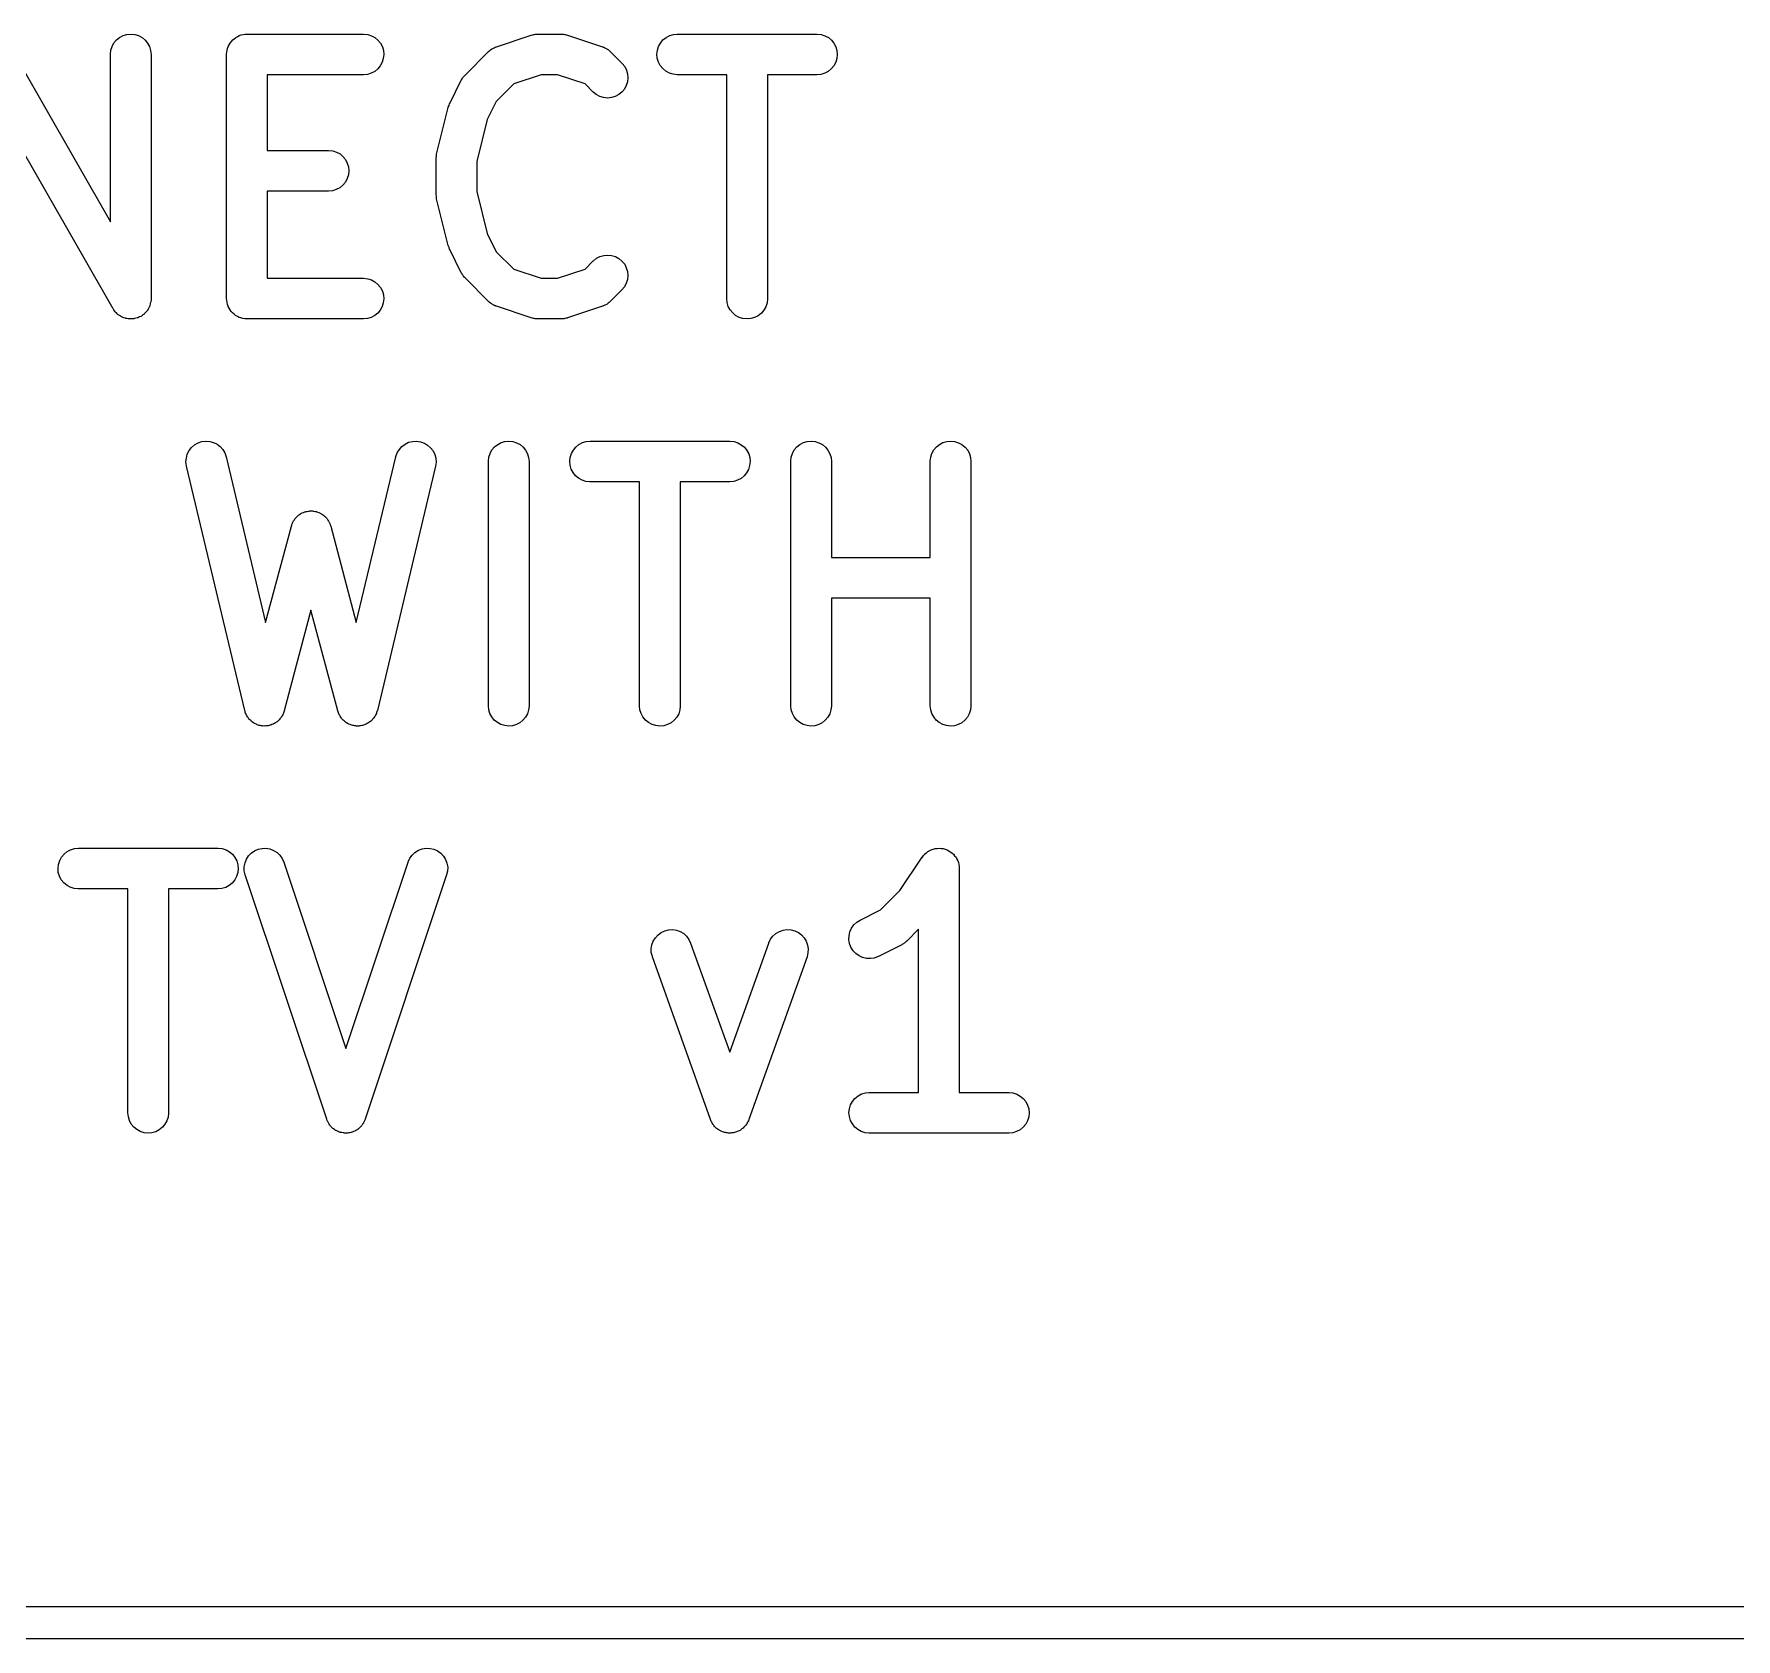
# Model space of a CAD drawing. Extents: x 74.8 to 169.8, y -84.2 to -63.4.
# Drawn here: x 116.02 to 122.29, y -84.22 to -78.31 of the extents above; entities that cross this region are included whole.
import ezdxf

# ---------------------------------------------------------------- set-up
doc = ezdxf.new("R2010")
doc.units = 0
doc.layers.add('BLACK', color=7, linetype='CONTINUOUS')

msp = doc.modelspace()

# ---------------------------------------------------------------- linework, layer by layer
at = {"layer": 'BLACK', "linetype": 'CONTINUOUS'}
for p, q in [((116.311, -78.3438), (116.32, -78.3326)), ((116.32, -78.3326), (116.332, -78.3234)), ((116.332, -78.3234), (116.345, -78.3166)), ((116.345, -78.3166), (116.359, -78.3125)), ((116.359, -78.3125), (116.373, -78.3111)), ((116.373, -78.3111), (116.388, -78.3127)), ((116.388, -78.3127), (116.402, -78.317)), ((116.402, -78.317), (116.415, -78.324)), ((116.415, -78.324), (116.426, -78.3333)), ((116.744, -78.3383), (116.749, -78.3329)), ((116.749, -78.3326), (116.754, -78.3282)), ((116.749, -78.3328), (116.749, -78.3326)), ((116.749, -78.3329), (116.749, -78.3328)), ((116.754, -78.3282), (116.76, -78.3237)), ((116.76, -78.3234), (116.767, -78.3201)), ((116.76, -78.3235), (116.76, -78.3234)), ((116.76, -78.3237), (116.76, -78.3235)), ((116.767, -78.3201), (116.773, -78.3168)), ((116.773, -78.3166), (116.78, -78.3146)), ((116.773, -78.3167), (116.773, -78.3166)), ((116.773, -78.3168), (116.773, -78.3167)), ((116.78, -78.3146), (116.787, -78.3126)), ((116.787, -78.3125), (116.794, -78.3118)), ((116.787, -78.3126), (116.787, -78.3125)), ((116.787, -78.3125), (116.787, -78.3125)), ((116.794, -78.3118), (116.801, -78.3111)), ((116.801, -78.3111), (117.23, -78.3111)), ((117.23, -78.3111), (117.231, -78.3111)), ((117.231, -78.3111), (117.246, -78.3128)), ((117.246, -78.3128), (117.26, -78.3172)), ((117.26, -78.3172), (117.272, -78.3243)), ((117.272, -78.3243), (117.284, -78.3337)), ((117.721, -78.3578), (117.849, -78.315)), ((117.849, -78.315), (117.85, -78.3147)), ((117.85, -78.3147), (117.854, -78.3138)), ((117.854, -78.3138), (117.858, -78.3126)), ((117.858, -78.3126), (117.861, -78.3123)), ((117.861, -78.3123), (117.864, -78.3116)), ((117.864, -78.3116), (117.869, -78.3116)), ((117.869, -78.3116), (117.873, -78.3111)), ((117.873, -78.3111), (117.959, -78.3111)), ((117.959, -78.3111), (117.96, -78.3111)), ((117.96, -78.3111), (117.964, -78.3116)), ((117.964, -78.3116), (117.968, -78.3117)), ((117.968, -78.3117), (117.971, -78.3124)), ((117.971, -78.3124), (117.974, -78.3128)), ((117.974, -78.3128), (117.978, -78.3141)), ((117.978, -78.3141), (117.982, -78.315)), ((117.982, -78.315), (118.111, -78.3578)), ((118.325, -78.3442), (118.334, -78.3329)), ((118.334, -78.3329), (118.346, -78.3237)), ((118.346, -78.3237), (118.359, -78.3168)), ((118.359, -78.3168), (118.373, -78.3126)), ((118.373, -78.3126), (118.387, -78.3111)), ((118.387, -78.3111), (118.901, -78.3111)), ((118.901, -78.3111), (118.902, -78.3111)), ((118.902, -78.3111), (118.917, -78.3128)), ((118.917, -78.3128), (118.931, -78.3172)), ((118.931, -78.3172), (118.944, -78.3243)), ((118.944, -78.3243), (118.955, -78.3337)), ((115.924, -78.3489), (116.298, -79.0037)), ((116.298, -78.3851), (116.299, -78.3705)), ((116.298, -78.3861), (116.298, -78.3851)), ((116.298, -79.0037), (116.298, -78.3861)), ((116.299, -78.3705), (116.304, -78.3566)), ((116.304, -78.3566), (116.311, -78.3438)), ((116.426, -78.3333), (116.435, -78.3446)), ((116.435, -78.3446), (116.442, -78.3576)), ((116.442, -78.3576), (116.446, -78.3716)), ((116.446, -78.3716), (116.448, -78.3861)), ((116.448, -78.3861), (116.448, -79.2861)), ((116.726, -78.3851), (116.727, -78.378)), ((116.726, -78.3856), (116.726, -78.3851)), ((116.726, -78.3861), (116.726, -78.3856)), ((116.726, -78.3856), (116.726, -78.3856)), ((116.726, -78.3856), (116.726, -78.3856)), ((116.726, -79.2861), (116.726, -78.3861)), ((116.727, -78.378), (116.728, -78.3711)), ((116.728, -78.3705), (116.73, -78.3638)), ((116.728, -78.3708), (116.728, -78.3705)), ((116.728, -78.3711), (116.728, -78.3708)), ((116.73, -78.3638), (116.732, -78.3571)), ((116.732, -78.3566), (116.736, -78.3504)), ((116.732, -78.3568), (116.732, -78.3566)), ((116.732, -78.3571), (116.732, -78.3568)), ((116.736, -78.3504), (116.739, -78.3442)), ((116.739, -78.344), (116.74, -78.3438)), ((116.739, -78.3442), (116.739, -78.344)), ((116.74, -78.3438), (116.744, -78.3383)), ((117.284, -78.3337), (117.293, -78.3451)), ((117.293, -78.3451), (117.3, -78.358)), ((117.3, -78.358), (117.304, -78.3721)), ((117.305, -78.3867), (117.303, -78.4012)), ((117.304, -78.3721), (117.305, -78.3867)), ((117.606, -78.4617), (117.691, -78.376)), ((117.691, -78.376), (117.692, -78.3752)), ((117.692, -78.3752), (117.694, -78.3739)), ((117.694, -78.3739), (117.695, -78.3723)), ((117.695, -78.3723), (117.699, -78.3693)), ((117.699, -78.3693), (117.703, -78.3661)), ((117.703, -78.3661), (117.705, -78.3651)), ((117.705, -78.3651), (117.707, -78.3638)), ((117.707, -78.3638), (117.712, -78.3617)), ((117.712, -78.3617), (117.716, -78.3594)), ((117.716, -78.3594), (117.719, -78.3587)), ((117.719, -78.3587), (117.721, -78.3578)), ((118.111, -78.3578), (118.112, -78.3582)), ((118.112, -78.3582), (118.114, -78.3591)), ((118.114, -78.3591), (118.116, -78.3598)), ((118.116, -78.3598), (118.12, -78.3622)), ((118.12, -78.3622), (118.125, -78.3643)), ((118.125, -78.3643), (118.127, -78.3656)), ((118.127, -78.3656), (118.129, -78.3667)), ((118.129, -78.3667), (118.133, -78.3699)), ((118.133, -78.3699), (118.137, -78.3729)), ((118.137, -78.3729), (118.138, -78.3746)), ((118.138, -78.3746), (118.14, -78.376)), ((118.14, -78.376), (118.183, -78.4188)), ((118.312, -78.3856), (118.314, -78.3711)), ((118.313, -78.4002), (118.312, -78.3856)), ((118.314, -78.3711), (118.318, -78.3571)), ((118.318, -78.3571), (118.325, -78.3442)), ((118.955, -78.3337), (118.964, -78.3451)), ((118.964, -78.3451), (118.971, -78.358)), ((118.971, -78.358), (118.975, -78.3721)), ((118.975, -78.3721), (118.976, -78.3867)), ((118.976, -78.3867), (118.975, -78.4012)), ((117.259, -78.4555), (117.245, -78.4597)), ((117.272, -78.4486), (117.259, -78.4555)), ((117.283, -78.4394), (117.272, -78.4486)), ((117.292, -78.4281), (117.283, -78.4394)), ((117.299, -78.4152), (117.292, -78.4281)), ((117.303, -78.4012), (117.299, -78.4152)), ((118.183, -78.4188), (118.184, -78.4196)), ((118.184, -78.4196), (118.193, -78.431)), ((118.193, -78.431), (118.2, -78.444)), ((118.2, -78.444), (118.204, -78.4581)), ((118.204, -78.4581), (118.205, -78.4726)), ((118.318, -78.4142), (118.313, -78.4002)), ((118.324, -78.4272), (118.318, -78.4142)), ((118.334, -78.4386), (118.324, -78.4272)), ((118.345, -78.448), (118.334, -78.4386)), ((118.358, -78.4551), (118.345, -78.448)), ((118.372, -78.4595), (118.358, -78.4551)), ((118.93, -78.4555), (118.916, -78.4597)), ((118.943, -78.4486), (118.93, -78.4555)), ((118.954, -78.4394), (118.943, -78.4486)), ((118.964, -78.4281), (118.954, -78.4394)), ((118.971, -78.4152), (118.964, -78.4281)), ((118.975, -78.4012), (118.971, -78.4152)), ((117.23, -78.4611), (116.876, -78.4611)), ((116.876, -78.4611), (116.876, -78.7397)), ((117.245, -78.4597), (117.23, -78.4611)), ((117.549, -78.5669), (117.591, -78.4812)), ((117.591, -78.4812), (117.592, -78.4802)), ((117.592, -78.4802), (117.594, -78.4767)), ((117.594, -78.4767), (117.596, -78.473)), ((117.596, -78.473), (117.598, -78.4706)), ((117.598, -78.4706), (117.6, -78.468)), ((117.6, -78.468), (117.603, -78.4649)), ((117.603, -78.4649), (117.606, -78.4617)), ((117.785, -78.4946), (117.72, -78.5591)), ((117.885, -78.4611), (117.785, -78.4946)), ((117.946, -78.4611), (117.885, -78.4611)), ((118.047, -78.4946), (117.946, -78.4611)), ((118.077, -78.5249), (118.047, -78.4946)), ((118.192, -78.514), (118.183, -78.5253)), ((118.199, -78.5012), (118.192, -78.514)), ((118.203, -78.4872), (118.199, -78.5012)), ((118.205, -78.4726), (118.203, -78.4872)), ((118.386, -78.4611), (118.372, -78.4595)), ((118.387, -78.4611), (118.386, -78.4611)), ((118.569, -78.4611), (118.387, -78.4611)), ((118.569, -79.2861), (118.569, -78.4611)), ((118.901, -78.4611), (118.719, -78.4611)), ((118.719, -78.4611), (118.719, -79.2861)), ((118.916, -78.4597), (118.901, -78.4611)), ((117.5, -78.7537), (117.543, -78.5822)), ((117.543, -78.5806), (117.546, -78.574)), ((117.543, -78.5809), (117.543, -78.5806)), ((117.543, -78.5812), (117.543, -78.5809)), ((117.543, -78.5822), (117.543, -78.5812)), ((117.546, -78.574), (117.548, -78.5675)), ((117.548, -78.5675), (117.549, -78.5672)), ((117.549, -78.5672), (117.549, -78.5669)), ((117.72, -78.5591), (117.686, -78.6266)), ((118.088, -78.5342), (118.077, -78.5249)), ((118.101, -78.5411), (118.088, -78.5342)), ((118.115, -78.5454), (118.101, -78.5411)), ((118.13, -78.5469), (118.115, -78.5454)), ((118.144, -78.5455), (118.13, -78.5469)), ((118.158, -78.5413), (118.144, -78.5455)), ((118.171, -78.5345), (118.158, -78.5413)), ((118.183, -78.5253), (118.171, -78.5345)), ((117.686, -78.6266), (117.648, -78.7811)), ((116.308, -79.3234), (115.934, -78.6686)), ((116.876, -78.7397), (117.101, -78.7397)), ((117.101, -78.7397), (117.102, -78.7397)), ((117.102, -78.7397), (117.117, -78.7414)), ((117.117, -78.7414), (117.131, -78.7458)), ((117.131, -78.7458), (117.144, -78.7528)), ((117.144, -78.7528), (117.155, -78.7622)), ((117.155, -78.7622), (117.164, -78.7736)), ((117.498, -78.7681), (117.499, -78.7622)), ((117.498, -78.7695), (117.498, -78.7681)), ((117.498, -78.7708), (117.498, -78.7695)), ((117.498, -78.7719), (117.498, -78.7708)), ((117.498, -78.9004), (117.498, -78.7719)), ((117.499, -78.7563), (117.5, -78.755)), ((117.499, -78.7622), (117.499, -78.7563)), ((117.5, -78.755), (117.5, -78.7537)), ((117.164, -78.7736), (117.171, -78.7866)), ((117.171, -78.7866), (117.175, -78.8007)), ((117.175, -78.8298), (117.171, -78.8438)), ((117.175, -78.8007), (117.176, -78.8152)), ((117.176, -78.8152), (117.175, -78.8298)), ((117.648, -78.7811), (117.648, -78.8912)), ((117.101, -78.8897), (116.876, -78.8897)), ((116.876, -78.8897), (116.876, -79.2111)), ((117.116, -78.8883), (117.101, -78.8897)), ((117.13, -78.8841), (117.116, -78.8883)), ((117.143, -78.8772), (117.13, -78.8841)), ((117.154, -78.8679), (117.143, -78.8772)), ((117.164, -78.8567), (117.154, -78.8679)), ((117.171, -78.8438), (117.164, -78.8567)), ((117.648, -78.8912), (117.686, -79.0457)), ((117.498, -78.9018), (117.498, -78.9004)), ((117.498, -78.9031), (117.498, -78.9018)), ((117.499, -78.909), (117.498, -78.9031)), ((117.499, -78.915), (117.499, -78.909)), ((117.5, -78.9163), (117.499, -78.915)), ((117.5, -78.9176), (117.5, -78.9163)), ((117.5, -78.9186), (117.5, -78.9176)), ((117.543, -79.09), (117.5, -78.9186)), ((117.686, -79.0457), (117.72, -79.1131)), ((117.543, -79.0904), (117.543, -79.09)), ((117.543, -79.0907), (117.543, -79.0904)), ((117.546, -79.0972), (117.543, -79.0907)), ((117.548, -79.1038), (117.546, -79.0972)), ((117.548, -79.1041), (117.548, -79.1038)), ((117.548, -79.1045), (117.548, -79.1041)), ((117.549, -79.1054), (117.548, -79.1045)), ((117.591, -79.1911), (117.549, -79.1054)), ((117.72, -79.1131), (117.785, -79.1777)), ((118.047, -79.1777), (118.077, -79.1474)), ((118.077, -79.1474), (118.078, -79.1467)), ((118.078, -79.1467), (118.089, -79.1375)), ((118.089, -79.1375), (118.102, -79.1308)), ((118.102, -79.1308), (118.116, -79.1267)), ((118.116, -79.1267), (118.131, -79.1254)), ((118.131, -79.1254), (118.145, -79.127)), ((118.145, -79.127), (118.159, -79.1314)), ((118.159, -79.1314), (118.172, -79.1384)), ((118.172, -79.1384), (118.183, -79.1478)), ((118.183, -79.1478), (118.193, -79.1591)), ((117.594, -79.1947), (117.591, -79.1911)), ((117.596, -79.1984), (117.594, -79.1947)), ((117.598, -79.2009), (117.596, -79.1984)), ((117.599, -79.2035), (117.598, -79.2009)), ((117.602, -79.2066), (117.599, -79.2035)), ((117.605, -79.2099), (117.602, -79.2066)), ((117.606, -79.2106), (117.605, -79.2099)), ((117.691, -79.2963), (117.606, -79.2106)), ((117.785, -79.1777), (117.885, -79.2111)), ((117.946, -79.2111), (118.047, -79.1777)), ((118.193, -79.1591), (118.199, -79.1721)), ((118.199, -79.1721), (118.204, -79.1861)), ((118.204, -79.1861), (118.205, -79.2007)), ((118.205, -79.2007), (118.204, -79.2153)), ((116.876, -79.2111), (117.23, -79.2111)), ((117.23, -79.2111), (117.231, -79.2111)), ((117.231, -79.2111), (117.246, -79.2128)), ((117.246, -79.2128), (117.26, -79.2172)), ((117.26, -79.2172), (117.272, -79.2243)), ((117.272, -79.2243), (117.284, -79.2337)), ((117.284, -79.2337), (117.293, -79.2451)), ((117.293, -79.2451), (117.3, -79.258)), ((117.3, -79.258), (117.304, -79.2721)), ((117.304, -79.2721), (117.305, -79.2867)), ((117.885, -79.2111), (117.946, -79.2111)), ((118.183, -79.2535), (118.14, -79.2963)), ((118.192, -79.2422), (118.183, -79.2535)), ((118.199, -79.2293), (118.192, -79.2422)), ((118.204, -79.2153), (118.199, -79.2293)), ((116.309, -79.3254), (116.308, -79.3234)), ((116.31, -79.3276), (116.309, -79.3254)), ((116.313, -79.3314), (116.31, -79.3276)), ((116.316, -79.3353), (116.313, -79.3314)), ((116.318, -79.337), (116.316, -79.3353)), ((116.428, -79.336), (116.425, -79.3397)), ((116.432, -79.3326), (116.428, -79.336)), ((116.433, -79.3305), (116.432, -79.3326)), ((116.435, -79.3285), (116.433, -79.3305)), ((116.437, -79.3243), (116.435, -79.3285)), ((116.44, -79.3203), (116.437, -79.3243)), ((116.441, -79.3179), (116.44, -79.3203)), ((116.442, -79.3157), (116.441, -79.3179)), ((116.443, -79.3111), (116.442, -79.3157)), ((116.445, -79.3066), (116.443, -79.3111)), ((116.446, -79.3017), (116.445, -79.3041)), ((116.445, -79.3041), (116.445, -79.3066)), ((116.447, -79.297), (116.446, -79.3017)), ((116.448, -79.2922), (116.447, -79.297)), ((116.448, -79.2861), (116.448, -79.2872)), ((116.448, -79.2872), (116.448, -79.2897)), ((116.448, -79.2897), (116.448, -79.2922)), ((116.727, -79.2932), (116.726, -79.2861)), ((116.728, -79.3002), (116.727, -79.2932)), ((116.728, -79.3004), (116.728, -79.3002)), ((116.728, -79.3007), (116.728, -79.3004)), ((116.73, -79.3075), (116.728, -79.3007)), ((116.732, -79.3142), (116.73, -79.3075)), ((116.732, -79.3145), (116.732, -79.3142)), ((116.732, -79.3147), (116.732, -79.3145)), ((116.735, -79.321), (116.732, -79.3147)), ((116.739, -79.3272), (116.735, -79.321)), ((116.739, -79.3274), (116.739, -79.3272)), ((116.739, -79.3276), (116.739, -79.3274)), ((116.743, -79.3332), (116.739, -79.3276)), ((116.748, -79.3386), (116.743, -79.3332)), ((117.292, -79.3281), (117.283, -79.3394)), ((117.299, -79.3152), (117.292, -79.3281)), ((117.303, -79.3012), (117.299, -79.3152)), ((117.305, -79.2867), (117.303, -79.3012)), ((117.693, -79.2977), (117.691, -79.2963)), ((117.694, -79.2993), (117.693, -79.2977)), ((117.699, -79.3024), (117.694, -79.2993)), ((117.703, -79.3056), (117.699, -79.3024)), ((117.705, -79.3067), (117.703, -79.3056)), ((117.706, -79.308), (117.705, -79.3067)), ((117.711, -79.3101), (117.706, -79.308)), ((117.715, -79.3125), (117.711, -79.3101)), ((117.718, -79.3132), (117.715, -79.3125)), ((117.72, -79.3141), (117.718, -79.3132)), ((117.721, -79.3144), (117.72, -79.3141)), ((117.849, -79.3573), (117.721, -79.3144)), ((118.111, -79.3144), (117.982, -79.3573)), ((118.113, -79.3135), (118.111, -79.3144)), ((118.115, -79.3129), (118.113, -79.3135)), ((118.12, -79.3106), (118.115, -79.3129)), ((118.124, -79.3085), (118.12, -79.3106)), ((118.126, -79.3072), (118.124, -79.3085)), ((118.128, -79.3062), (118.126, -79.3072)), ((118.132, -79.303), (118.128, -79.3062)), ((118.136, -79.3), (118.132, -79.303)), ((118.138, -79.2984), (118.136, -79.3)), ((118.139, -79.2971), (118.138, -79.2984)), ((118.14, -79.2963), (118.139, -79.2971)), ((118.571, -79.3007), (118.569, -79.2861)), ((118.575, -79.3147), (118.571, -79.3007)), ((118.582, -79.3276), (118.575, -79.3147)), ((118.591, -79.339), (118.582, -79.3276)), ((118.706, -79.3285), (118.697, -79.3397)), ((118.713, -79.3157), (118.706, -79.3285)), ((118.718, -79.3017), (118.713, -79.3157)), ((118.719, -79.2872), (118.718, -79.3017)), ((118.719, -79.2861), (118.719, -79.2872)), ((116.32, -79.339), (116.318, -79.337)), ((116.323, -79.3421), (116.32, -79.339)), ((116.327, -79.3454), (116.323, -79.3421)), ((116.329, -79.3467), (116.327, -79.3454)), ((116.331, -79.3483), (116.329, -79.3467)), ((116.335, -79.3506), (116.331, -79.3483)), ((116.339, -79.3532), (116.335, -79.3506)), ((116.342, -79.3541), (116.339, -79.3532)), ((116.344, -79.3553), (116.342, -79.3541)), ((116.348, -79.3567), (116.344, -79.3553)), ((116.353, -79.3584), (116.348, -79.3567)), ((116.355, -79.3589), (116.353, -79.3584)), ((116.358, -79.3596), (116.355, -79.3589)), ((116.363, -79.3601), (116.358, -79.3596)), ((116.367, -79.3609), (116.363, -79.3601)), ((116.37, -79.3609), (116.367, -79.3609)), ((116.372, -79.3611), (116.37, -79.3609)), ((116.377, -79.3607), (116.372, -79.3611)), ((116.382, -79.3606), (116.377, -79.3607)), ((116.384, -79.36), (116.382, -79.3606)), ((116.387, -79.3598), (116.384, -79.36)), ((116.392, -79.3585), (116.387, -79.3598)), ((116.396, -79.3574), (116.392, -79.3585)), ((116.399, -79.3564), (116.396, -79.3574)), ((116.401, -79.3557), (116.399, -79.3564)), ((116.405, -79.3534), (116.401, -79.3557)), ((116.41, -79.3515), (116.405, -79.3534)), ((116.412, -79.3501), (116.41, -79.3515)), ((116.414, -79.3489), (116.412, -79.3501)), ((116.418, -79.3459), (116.414, -79.3489)), ((116.422, -79.3431), (116.418, -79.3459)), ((116.423, -79.3413), (116.422, -79.3431)), ((116.425, -79.3397), (116.423, -79.3413)), ((116.748, -79.3388), (116.748, -79.3386)), ((116.748, -79.339), (116.748, -79.3388)), ((116.754, -79.3435), (116.748, -79.339)), ((116.759, -79.348), (116.754, -79.3435)), ((116.759, -79.3482), (116.759, -79.348)), ((116.759, -79.3483), (116.759, -79.3482)), ((116.766, -79.3517), (116.759, -79.3483)), ((116.772, -79.3551), (116.766, -79.3517)), ((116.772, -79.3552), (116.772, -79.3551)), ((116.772, -79.3553), (116.772, -79.3552)), ((116.779, -79.3574), (116.772, -79.3553)), ((116.786, -79.3595), (116.779, -79.3574)), ((116.786, -79.3596), (116.786, -79.3595)), ((116.786, -79.3595), (116.786, -79.3595)), ((116.793, -79.3603), (116.786, -79.3596)), ((116.8, -79.3611), (116.793, -79.3603)), ((116.801, -79.3611), (116.8, -79.3611)), ((117.23, -79.3611), (116.801, -79.3611)), ((116.801, -79.3611), (116.801, -79.3611)), ((116.801, -79.3611), (116.801, -79.3611)), ((116.801, -79.3611), (116.801, -79.3611)), ((117.245, -79.3597), (117.23, -79.3611)), ((117.259, -79.3555), (117.245, -79.3597)), ((117.272, -79.3486), (117.259, -79.3555)), ((117.283, -79.3394), (117.272, -79.3486)), ((117.853, -79.3582), (117.849, -79.3573)), ((117.857, -79.3595), (117.853, -79.3582)), ((117.86, -79.3599), (117.857, -79.3595)), ((117.863, -79.3605), (117.86, -79.3599)), ((117.868, -79.3607), (117.863, -79.3605)), ((117.872, -79.3611), (117.868, -79.3607)), ((117.873, -79.3611), (117.872, -79.3611)), ((117.959, -79.3611), (117.873, -79.3611)), ((117.963, -79.3607), (117.959, -79.3611)), ((117.967, -79.3607), (117.963, -79.3607)), ((117.97, -79.36), (117.967, -79.3607)), ((117.973, -79.3597), (117.97, -79.36)), ((117.977, -79.3585), (117.973, -79.3597)), ((117.981, -79.3576), (117.977, -79.3585)), ((117.982, -79.3573), (117.981, -79.3576)), ((118.602, -79.3483), (118.591, -79.339)), ((118.615, -79.3553), (118.602, -79.3483)), ((118.629, -79.3596), (118.615, -79.3553)), ((118.644, -79.3611), (118.629, -79.3596)), ((118.658, -79.3598), (118.644, -79.3611)), ((118.672, -79.3557), (118.658, -79.3598)), ((118.685, -79.3489), (118.672, -79.3557)), ((118.697, -79.3397), (118.685, -79.3489)), ((116.588, -79.8462), (116.597, -79.8346)), ((116.597, -79.8346), (116.608, -79.825)), ((116.608, -79.825), (116.621, -79.8177)), ((116.621, -79.8177), (116.635, -79.8131)), ((116.635, -79.8131), (116.649, -79.8112)), ((116.649, -79.8112), (116.664, -79.8122)), ((116.664, -79.8122), (116.678, -79.8159)), ((116.678, -79.8159), (116.691, -79.8224)), ((116.691, -79.8224), (116.703, -79.8313)), ((116.703, -79.8313), (116.712, -79.8423)), ((117.363, -79.8414), (117.372, -79.8306)), ((117.372, -79.8306), (117.384, -79.8219)), ((117.384, -79.8219), (117.397, -79.8156)), ((117.397, -79.8156), (117.412, -79.812)), ((117.412, -79.812), (117.426, -79.8112)), ((117.426, -79.8112), (117.441, -79.8133)), ((117.441, -79.8133), (117.455, -79.8182)), ((117.455, -79.8182), (117.467, -79.8256)), ((117.467, -79.8256), (117.478, -79.8354)), ((117.478, -79.8354), (117.487, -79.8471)), ((117.704, -79.8438), (117.713, -79.8326)), ((117.713, -79.8326), (117.725, -79.8234)), ((117.725, -79.8234), (117.738, -79.8166)), ((117.738, -79.8166), (117.752, -79.8125)), ((117.752, -79.8125), (117.766, -79.8111)), ((117.766, -79.8111), (117.781, -79.8127)), ((117.781, -79.8127), (117.795, -79.817)), ((117.795, -79.817), (117.808, -79.824)), ((117.808, -79.824), (117.819, -79.8333)), ((117.819, -79.8333), (117.828, -79.8446)), ((118.004, -79.8442), (118.013, -79.8329)), ((118.013, -79.8329), (118.024, -79.8237)), ((118.024, -79.8237), (118.037, -79.8168)), ((118.037, -79.8168), (118.051, -79.8126)), ((118.051, -79.8126), (118.066, -79.8111)), ((118.066, -79.8111), (118.58, -79.8111)), ((118.58, -79.8111), (118.581, -79.8111)), ((118.581, -79.8111), (118.596, -79.8128)), ((118.596, -79.8128), (118.61, -79.8172)), ((118.61, -79.8172), (118.622, -79.8243)), ((118.622, -79.8243), (118.634, -79.8337)), ((118.634, -79.8337), (118.643, -79.8451)), ((118.818, -79.8438), (118.828, -79.8326)), ((118.828, -79.8326), (118.839, -79.8234)), ((118.839, -79.8234), (118.852, -79.8166)), ((118.852, -79.8166), (118.866, -79.8125)), ((118.866, -79.8125), (118.881, -79.8111)), ((118.881, -79.8111), (118.895, -79.8127)), ((118.895, -79.8127), (118.909, -79.817)), ((118.909, -79.817), (118.922, -79.824)), ((118.922, -79.824), (118.933, -79.8333)), ((118.933, -79.8333), (118.942, -79.8446)), ((119.332, -79.8438), (119.342, -79.8326)), ((119.342, -79.8326), (119.353, -79.8234)), ((119.353, -79.8234), (119.366, -79.8166)), ((119.366, -79.8166), (119.38, -79.8125)), ((119.38, -79.8125), (119.395, -79.8111)), ((119.395, -79.8111), (119.409, -79.8127)), ((119.409, -79.8127), (119.423, -79.817)), ((119.423, -79.817), (119.436, -79.824)), ((119.436, -79.824), (119.448, -79.8333)), ((119.448, -79.8333), (119.457, -79.8446)), ((116.576, -79.888), (116.578, -79.8734)), ((116.578, -79.9025), (116.576, -79.888)), ((116.578, -79.8734), (116.581, -79.8593)), ((116.581, -79.8593), (116.588, -79.8462)), ((116.712, -79.8423), (116.72, -79.8549)), ((116.72, -79.8549), (116.724, -79.8688)), ((116.724, -79.8688), (116.87, -80.4796)), ((117.204, -80.4796), (117.35, -79.8688)), ((117.35, -79.8678), (117.355, -79.854)), ((117.35, -79.8688), (117.35, -79.8678)), ((117.355, -79.854), (117.363, -79.8414)), ((117.487, -79.8471), (117.493, -79.8602)), ((117.493, -79.8602), (117.497, -79.8744)), ((117.498, -79.889), (117.496, -79.9035)), ((117.497, -79.8744), (117.498, -79.889)), ((117.691, -79.8851), (117.692, -79.8705)), ((117.691, -79.8861), (117.691, -79.8851)), ((117.691, -80.7861), (117.691, -79.8861)), ((117.692, -79.8705), (117.697, -79.8566)), ((117.697, -79.8566), (117.704, -79.8438)), ((117.828, -79.8446), (117.835, -79.8576)), ((117.835, -79.8576), (117.839, -79.8716)), ((117.839, -79.8716), (117.841, -79.8861)), ((117.841, -79.8861), (117.841, -80.7861)), ((117.991, -79.8856), (117.992, -79.8711)), ((117.992, -79.9002), (117.991, -79.8856)), ((117.992, -79.8711), (117.997, -79.8571)), ((117.996, -79.9142), (117.992, -79.9002)), ((117.997, -79.8571), (118.004, -79.8442)), ((118.643, -79.8451), (118.65, -79.858)), ((118.65, -79.858), (118.654, -79.8721)), ((118.655, -79.8867), (118.653, -79.9012)), ((118.654, -79.8721), (118.655, -79.8867)), ((118.805, -79.8851), (118.807, -79.8705)), ((118.805, -79.8861), (118.805, -79.8851)), ((118.805, -80.7861), (118.805, -79.8861)), ((118.807, -79.8705), (118.811, -79.8566)), ((118.811, -79.8566), (118.818, -79.8438)), ((118.942, -79.8446), (118.949, -79.8576)), ((118.949, -79.8576), (118.954, -79.8716)), ((118.954, -79.8716), (118.955, -79.8861)), ((118.955, -79.8861), (118.955, -80.2397)), ((119.319, -79.8851), (119.321, -79.8705)), ((119.319, -79.8861), (119.319, -79.8851)), ((119.319, -80.2397), (119.319, -79.8861)), ((119.321, -79.8705), (119.325, -79.8566)), ((119.325, -79.8566), (119.332, -79.8438)), ((119.457, -79.8446), (119.464, -79.8576)), ((119.464, -79.8576), (119.468, -79.8716)), ((119.468, -79.8716), (119.469, -79.8861)), ((119.469, -79.8861), (119.469, -80.7861)), ((116.578, -79.9035), (116.578, -79.9025)), ((116.793, -80.8035), (116.578, -79.9035)), ((117.496, -79.9035), (117.282, -80.8035)), ((118.003, -79.9272), (117.996, -79.9142)), ((118.012, -79.9386), (118.003, -79.9272)), ((118.023, -79.948), (118.012, -79.9386)), ((118.036, -79.9551), (118.023, -79.948)), ((118.05, -79.9595), (118.036, -79.9551)), ((118.065, -79.9611), (118.05, -79.9595)), ((118.066, -79.9611), (118.065, -79.9611)), ((118.248, -79.9611), (118.066, -79.9611)), ((118.248, -80.7861), (118.248, -79.9611)), ((118.58, -79.9611), (118.398, -79.9611)), ((118.398, -79.9611), (118.398, -80.7861)), ((118.595, -79.9597), (118.58, -79.9611)), ((118.609, -79.9555), (118.595, -79.9597)), ((118.622, -79.9486), (118.609, -79.9555)), ((118.633, -79.9394), (118.622, -79.9486)), ((118.642, -79.9281), (118.633, -79.9394)), ((118.649, -79.9152), (118.642, -79.9281)), ((118.653, -79.9012), (118.649, -79.9152)), ((116.985, -80.0899), (116.988, -80.0864)), ((116.988, -80.0864), (116.99, -80.085)), ((116.99, -80.085), (116.992, -80.0833)), ((116.992, -80.0833), (116.996, -80.0808)), ((116.996, -80.0808), (117, -80.078)), ((117, -80.078), (117.002, -80.077)), ((117.002, -80.077), (117.005, -80.0757)), ((117.005, -80.0757), (117.009, -80.074)), ((117.009, -80.074), (117.014, -80.0721)), ((117.014, -80.0721), (117.016, -80.0715)), ((117.016, -80.0715), (117.018, -80.0707)), ((117.018, -80.0707), (117.023, -80.0699)), ((117.023, -80.0699), (117.028, -80.0689)), ((117.028, -80.0689), (117.03, -80.0688)), ((117.03, -80.0688), (117.033, -80.0684)), ((117.033, -80.0684), (117.038, -80.0686)), ((117.038, -80.0686), (117.043, -80.0685)), ((117.043, -80.0685), (117.045, -80.0689)), ((117.045, -80.0689), (117.047, -80.069)), ((117.047, -80.069), (117.052, -80.0701)), ((117.052, -80.0701), (117.057, -80.071)), ((117.057, -80.071), (117.059, -80.0718)), ((117.059, -80.0718), (117.062, -80.0724)), ((117.062, -80.0724), (117.066, -80.0744)), ((117.066, -80.0744), (117.071, -80.0762)), ((117.071, -80.0762), (117.073, -80.0775)), ((117.073, -80.0775), (117.075, -80.0785)), ((117.075, -80.0785), (117.079, -80.0814)), ((117.079, -80.0814), (117.083, -80.084)), ((117.083, -80.084), (117.085, -80.0856)), ((117.085, -80.0856), (117.087, -80.0871)), ((117.087, -80.0871), (117.09, -80.0907)), ((116.87, -80.4796), (116.965, -80.124)), ((116.965, -80.123), (116.966, -80.1207)), ((116.965, -80.124), (116.965, -80.123)), ((116.966, -80.1183), (116.969, -80.1139)), ((116.966, -80.1207), (116.966, -80.1183)), ((116.969, -80.1139), (116.97, -80.1093)), ((116.97, -80.1093), (116.972, -80.1073)), ((116.972, -80.1073), (116.973, -80.105)), ((116.973, -80.105), (116.976, -80.1011)), ((116.976, -80.1011), (116.978, -80.097)), ((116.978, -80.097), (116.98, -80.0952)), ((116.98, -80.0952), (116.981, -80.0932)), ((116.981, -80.0932), (116.985, -80.0899)), ((117.09, -80.0907), (117.094, -80.094)), ((117.094, -80.094), (117.095, -80.096)), ((117.095, -80.096), (117.097, -80.0978)), ((117.097, -80.0978), (117.099, -80.102)), ((117.099, -80.102), (117.102, -80.1059)), ((117.102, -80.1059), (117.103, -80.1082)), ((117.103, -80.1082), (117.104, -80.1103)), ((117.104, -80.1103), (117.106, -80.1148)), ((117.106, -80.1148), (117.108, -80.1193)), ((117.108, -80.1193), (117.109, -80.1217)), ((117.109, -80.1217), (117.11, -80.124)), ((117.11, -80.124), (117.204, -80.4796)), ((118.955, -80.2397), (119.319, -80.2397)), ((119.319, -80.3897), (118.955, -80.3897)), ((118.955, -80.3897), (118.955, -80.7861)), ((119.319, -80.7861), (119.319, -80.3897)), ((117.037, -80.4344), (116.938, -80.8055)), ((117.136, -80.8055), (117.037, -80.4344)), ((116.794, -80.8068), (116.793, -80.8035)), ((116.795, -80.8101), (116.794, -80.8068)), ((116.796, -80.8137), (116.795, -80.8101)), ((116.798, -80.8174), (116.796, -80.8137)), ((116.799, -80.8203), (116.798, -80.8174)), ((116.801, -80.8235), (116.799, -80.8203)), ((116.803, -80.8266), (116.801, -80.8235)), ((116.805, -80.83), (116.803, -80.8266)), ((116.807, -80.8326), (116.805, -80.83)), ((116.809, -80.8354), (116.807, -80.8326)), ((116.812, -80.8381), (116.809, -80.8354)), ((116.815, -80.841), (116.812, -80.8381)), ((116.817, -80.8431), (116.815, -80.841)), ((116.917, -80.8402), (116.915, -80.843)), ((116.92, -80.8377), (116.917, -80.8402)), ((116.922, -80.835), (116.92, -80.8377)), ((116.925, -80.8325), (116.922, -80.835)), ((116.927, -80.8292), (116.925, -80.8325)), ((116.929, -80.8261), (116.927, -80.8292)), ((116.931, -80.823), (116.929, -80.8261)), ((116.933, -80.8201), (116.931, -80.823)), ((116.934, -80.8165), (116.933, -80.8201)), ((116.936, -80.813), (116.934, -80.8165)), ((116.937, -80.8097), (116.936, -80.813)), ((116.938, -80.8065), (116.937, -80.8097)), ((116.938, -80.8055), (116.938, -80.8065)), ((117.137, -80.8087), (117.136, -80.8055)), ((117.138, -80.812), (117.137, -80.8087)), ((117.14, -80.8155), (117.138, -80.812)), ((117.141, -80.8192), (117.14, -80.8155)), ((117.143, -80.8221), (117.141, -80.8192)), ((117.145, -80.8252), (117.143, -80.8221)), ((117.147, -80.8283), (117.145, -80.8252)), ((117.149, -80.8316), (117.147, -80.8283)), ((117.151, -80.8342), (117.149, -80.8316)), ((117.153, -80.8369), (117.151, -80.8342)), ((117.156, -80.8395), (117.153, -80.8369)), ((117.159, -80.8423), (117.156, -80.8395)), ((117.262, -80.8388), (117.259, -80.8417)), ((117.264, -80.8362), (117.262, -80.8388)), ((117.266, -80.8334), (117.264, -80.8362)), ((117.269, -80.8309), (117.266, -80.8334)), ((117.271, -80.8275), (117.269, -80.8309)), ((117.273, -80.8244), (117.271, -80.8275)), ((117.275, -80.8213), (117.273, -80.8244)), ((117.276, -80.8183), (117.275, -80.8213)), ((117.278, -80.8147), (117.276, -80.8183)), ((117.279, -80.8111), (117.278, -80.8147)), ((117.28, -80.8078), (117.279, -80.8111)), ((117.281, -80.8045), (117.28, -80.8078)), ((117.282, -80.8035), (117.281, -80.8045)), ((117.692, -80.8007), (117.691, -80.7861)), ((117.696, -80.8147), (117.692, -80.8007)), ((117.703, -80.8276), (117.696, -80.8147)), ((117.712, -80.839), (117.703, -80.8276)), ((117.724, -80.8483), (117.712, -80.839)), ((117.818, -80.8397), (117.807, -80.8489)), ((117.828, -80.8285), (117.818, -80.8397)), ((117.835, -80.8157), (117.828, -80.8285)), ((117.839, -80.8017), (117.835, -80.8157)), ((117.841, -80.7872), (117.839, -80.8017)), ((117.841, -80.7861), (117.841, -80.7872)), ((118.249, -80.8007), (118.248, -80.7861)), ((118.254, -80.8147), (118.249, -80.8007)), ((118.26, -80.8276), (118.254, -80.8147)), ((118.27, -80.839), (118.26, -80.8276)), ((118.281, -80.8483), (118.27, -80.839)), ((118.375, -80.8397), (118.364, -80.8489)), ((118.385, -80.8285), (118.375, -80.8397)), ((118.392, -80.8157), (118.385, -80.8285)), ((118.396, -80.8017), (118.392, -80.8157)), ((118.398, -80.7872), (118.396, -80.8017)), ((118.398, -80.7861), (118.398, -80.7872)), ((118.806, -80.8007), (118.805, -80.7861)), ((118.811, -80.8147), (118.806, -80.8007)), ((118.818, -80.8276), (118.811, -80.8147)), ((118.827, -80.839), (118.818, -80.8276)), ((118.838, -80.8483), (118.827, -80.839)), ((118.932, -80.8397), (118.921, -80.8489)), ((118.942, -80.8285), (118.932, -80.8397)), ((118.949, -80.8157), (118.942, -80.8285)), ((118.953, -80.8017), (118.949, -80.8157)), ((118.955, -80.7872), (118.953, -80.8017)), ((118.955, -80.7861), (118.955, -80.7872)), ((119.321, -80.8007), (119.319, -80.7861)), ((119.325, -80.8147), (119.321, -80.8007)), ((119.332, -80.8276), (119.325, -80.8147)), ((119.341, -80.839), (119.332, -80.8276)), ((119.352, -80.8483), (119.341, -80.839)), ((119.447, -80.8397), (119.435, -80.8489)), ((119.456, -80.8285), (119.447, -80.8397)), ((119.463, -80.8157), (119.456, -80.8285)), ((119.468, -80.8017), (119.463, -80.8157)), ((119.469, -80.7872), (119.468, -80.8017)), ((119.469, -80.7861), (119.469, -80.7872)), ((116.82, -80.8455), (116.817, -80.8431)), ((116.823, -80.8475), (116.82, -80.8455)), ((116.826, -80.8499), (116.823, -80.8475)), ((116.829, -80.8514), (116.826, -80.8499)), ((116.832, -80.8532), (116.829, -80.8514)), ((116.836, -80.8546), (116.832, -80.8532)), ((116.839, -80.8563), (116.836, -80.8546)), ((116.843, -80.8572), (116.839, -80.8563)), ((116.846, -80.8585), (116.843, -80.8572)), ((116.85, -80.8591), (116.846, -80.8585)), ((116.853, -80.8601), (116.85, -80.8591)), ((116.857, -80.8604), (116.853, -80.8601)), ((116.86, -80.8609), (116.857, -80.8604)), ((116.864, -80.8608), (116.86, -80.8609)), ((116.868, -80.8611), (116.864, -80.8608)), ((116.871, -80.8607), (116.868, -80.8611)), ((116.875, -80.8606), (116.871, -80.8607)), ((116.879, -80.8597), (116.875, -80.8606)), ((116.883, -80.8592), (116.879, -80.8597)), ((116.886, -80.8581), (116.883, -80.8592)), ((116.889, -80.8574), (116.886, -80.8581)), ((116.893, -80.8558), (116.889, -80.8574)), ((116.896, -80.8546), (116.893, -80.8558)), ((116.899, -80.8528), (116.896, -80.8546)), ((116.903, -80.8514), (116.899, -80.8528)), ((116.906, -80.8492), (116.903, -80.8514)), ((116.909, -80.8473), (116.906, -80.8492)), ((116.912, -80.845), (116.909, -80.8473)), ((116.915, -80.843), (116.912, -80.845)), ((117.162, -80.8444), (117.159, -80.8423)), ((117.164, -80.8467), (117.162, -80.8444)), ((117.168, -80.8486), (117.164, -80.8467)), ((117.171, -80.8509), (117.168, -80.8486)), ((117.174, -80.8524), (117.171, -80.8509)), ((117.177, -80.8541), (117.174, -80.8524)), ((117.181, -80.8554), (117.177, -80.8541)), ((117.184, -80.857), (117.181, -80.8554)), ((117.187, -80.8578), (117.184, -80.857)), ((117.191, -80.859), (117.187, -80.8578)), ((117.195, -80.8595), (117.191, -80.859)), ((117.198, -80.8604), (117.195, -80.8595)), ((117.202, -80.8606), (117.198, -80.8604)), ((117.205, -80.8611), (117.202, -80.8606)), ((117.209, -80.8609), (117.205, -80.8611)), ((117.213, -80.861), (117.209, -80.8609)), ((117.216, -80.8605), (117.213, -80.861)), ((117.22, -80.8603), (117.216, -80.8605)), ((117.224, -80.8593), (117.22, -80.8603)), ((117.227, -80.8587), (117.224, -80.8593)), ((117.231, -80.8576), (117.227, -80.8587)), ((117.234, -80.8567), (117.231, -80.8576)), ((117.237, -80.855), (117.234, -80.8567)), ((117.241, -80.8537), (117.237, -80.855)), ((117.244, -80.8519), (117.241, -80.8537)), ((117.247, -80.8504), (117.244, -80.8519)), ((117.25, -80.8481), (117.247, -80.8504)), ((117.254, -80.8461), (117.25, -80.8481)), ((117.256, -80.8438), (117.254, -80.8461)), ((117.259, -80.8417), (117.256, -80.8438)), ((117.737, -80.8553), (117.724, -80.8483)), ((117.751, -80.8596), (117.737, -80.8553)), ((117.765, -80.8611), (117.751, -80.8596)), ((117.78, -80.8598), (117.765, -80.8611)), ((117.794, -80.8557), (117.78, -80.8598)), ((117.807, -80.8489), (117.794, -80.8557)), ((118.294, -80.8553), (118.281, -80.8483)), ((118.308, -80.8596), (118.294, -80.8553)), ((118.322, -80.8611), (118.308, -80.8596)), ((118.337, -80.8598), (118.322, -80.8611)), ((118.351, -80.8557), (118.337, -80.8598)), ((118.364, -80.8489), (118.351, -80.8557)), ((118.851, -80.8553), (118.838, -80.8483)), ((118.865, -80.8596), (118.851, -80.8553)), ((118.879, -80.8611), (118.865, -80.8596)), ((118.894, -80.8598), (118.879, -80.8611)), ((118.908, -80.8557), (118.894, -80.8598)), ((118.921, -80.8489), (118.908, -80.8557)), ((119.365, -80.8553), (119.352, -80.8483)), ((119.379, -80.8596), (119.365, -80.8553)), ((119.394, -80.8611), (119.379, -80.8596)), ((119.408, -80.8598), (119.394, -80.8611)), ((119.422, -80.8557), (119.408, -80.8598)), ((119.435, -80.8489), (119.422, -80.8557)), ((116.118, -81.3442), (116.127, -81.3329)), ((116.127, -81.3329), (116.138, -81.3237)), ((116.138, -81.3237), (116.151, -81.3168)), ((116.151, -81.3168), (116.165, -81.3126)), ((116.165, -81.3126), (116.18, -81.3111)), ((116.18, -81.3111), (116.694, -81.3111)), ((116.694, -81.3111), (116.695, -81.3111)), ((116.695, -81.3111), (116.71, -81.3128)), ((116.71, -81.3128), (116.724, -81.3172)), ((116.724, -81.3172), (116.737, -81.3243)), ((116.737, -81.3243), (116.748, -81.3337)), ((116.748, -81.3337), (116.757, -81.3451)), ((116.799, -81.3519), (116.807, -81.3396)), ((116.807, -81.3396), (116.817, -81.3291)), ((116.817, -81.3291), (116.829, -81.3207)), ((116.829, -81.3207), (116.842, -81.3148)), ((116.842, -81.3148), (116.857, -81.3117)), ((116.857, -81.3117), (116.871, -81.3114)), ((116.871, -81.3114), (116.886, -81.3139)), ((116.886, -81.3139), (116.899, -81.3192)), ((116.899, -81.3192), (116.912, -81.327)), ((116.912, -81.327), (116.922, -81.3371)), ((116.922, -81.3371), (116.931, -81.3491)), ((117.401, -81.3482), (117.41, -81.3363)), ((117.41, -81.3363), (117.42, -81.3264)), ((117.42, -81.3264), (117.433, -81.3187)), ((117.433, -81.3187), (117.447, -81.3136)), ((117.447, -81.3136), (117.461, -81.3113)), ((117.461, -81.3113), (117.476, -81.3118)), ((117.476, -81.3118), (117.49, -81.3152)), ((117.49, -81.3152), (117.503, -81.3212)), ((117.503, -81.3212), (117.515, -81.3297)), ((117.515, -81.3297), (117.525, -81.3404)), ((117.525, -81.3404), (117.533, -81.3528)), ((119.29, -81.3437), (119.294, -81.3382)), ((119.294, -81.3382), (119.299, -81.3326)), ((119.299, -81.3325), (119.305, -81.3279)), ((119.299, -81.3326), (119.299, -81.3325)), ((119.299, -81.3325), (119.299, -81.3325)), ((119.305, -81.3279), (119.31, -81.3234)), ((119.31, -81.3233), (119.317, -81.3198)), ((119.31, -81.3234), (119.31, -81.3233)), ((119.31, -81.3234), (119.31, -81.3234)), ((119.317, -81.3198), (119.323, -81.3166)), ((119.323, -81.3166), (119.33, -81.3146)), ((119.323, -81.3166), (119.323, -81.3166)), ((119.323, -81.3166), (119.323, -81.3166)), ((119.33, -81.3146), (119.337, -81.3125)), ((119.337, -81.3124), (119.344, -81.3118)), ((119.337, -81.3125), (119.337, -81.3124)), ((119.337, -81.3125), (119.337, -81.3125)), ((119.344, -81.3118), (119.352, -81.3111)), ((119.352, -81.3111), (119.352, -81.3111)), ((119.352, -81.3111), (119.359, -81.3119)), ((119.352, -81.3111), (119.352, -81.3111)), ((119.359, -81.3119), (119.367, -81.3127)), ((119.367, -81.3127), (119.367, -81.3127)), ((119.367, -81.3127), (119.367, -81.3127)), ((119.367, -81.3127), (119.374, -81.3149)), ((119.374, -81.3149), (119.38, -81.317)), ((119.38, -81.317), (119.381, -81.317)), ((119.381, -81.317), (119.381, -81.317)), ((119.381, -81.317), (119.387, -81.3206)), ((119.387, -81.3206), (119.393, -81.324)), ((119.393, -81.324), (119.393, -81.324)), ((119.393, -81.324), (119.393, -81.324)), ((119.393, -81.324), (119.399, -81.3287)), ((119.399, -81.3287), (119.405, -81.3333)), ((119.405, -81.3333), (119.405, -81.3333)), ((119.405, -81.3333), (119.405, -81.3334)), ((119.405, -81.3334), (119.409, -81.3392)), ((119.409, -81.3392), (119.414, -81.3446)), ((116.105, -81.3856), (116.107, -81.3711)), ((116.106, -81.4002), (116.105, -81.3856)), ((116.11, -81.4142), (116.106, -81.4002)), ((116.107, -81.3711), (116.111, -81.3571)), ((116.111, -81.3571), (116.118, -81.3442)), ((116.757, -81.3451), (116.764, -81.358)), ((116.768, -81.4012), (116.763, -81.4152)), ((116.764, -81.358), (116.768, -81.3721)), ((116.768, -81.3721), (116.769, -81.3867)), ((116.769, -81.3867), (116.768, -81.4012)), ((116.791, -81.3799), (116.794, -81.3655)), ((116.791, -81.3945), (116.791, -81.3799)), ((116.794, -81.4089), (116.791, -81.3945)), ((116.794, -81.3655), (116.799, -81.3519)), ((116.931, -81.3491), (116.937, -81.3624)), ((116.937, -81.3624), (117.166, -82.049)), ((117.166, -82.049), (117.395, -81.3624)), ((117.395, -81.3614), (117.401, -81.3482)), ((117.395, -81.3624), (117.395, -81.3614)), ((117.533, -81.3528), (117.538, -81.3665)), ((117.54, -81.3956), (117.537, -81.4099)), ((117.538, -81.3665), (117.541, -81.381)), ((117.541, -81.381), (117.54, -81.3956)), ((119.207, -81.4669), (119.289, -81.3445)), ((119.289, -81.3445), (119.29, -81.3438)), ((119.29, -81.3438), (119.29, -81.3437)), ((119.29, -81.3438), (119.29, -81.3438)), ((119.29, -81.3438), (119.29, -81.3438)), ((119.414, -81.3446), (119.414, -81.3447)), ((119.414, -81.3447), (119.414, -81.3447)), ((119.414, -81.3447), (119.417, -81.3513)), ((119.417, -81.3513), (119.421, -81.3576)), ((119.421, -81.3576), (119.421, -81.3576)), ((119.421, -81.3576), (119.421, -81.3577)), ((119.421, -81.3577), (119.423, -81.3643)), ((119.423, -81.3643), (119.425, -81.3716)), ((119.425, -81.3716), (119.425, -81.3716)), ((119.425, -81.3716), (119.425, -81.3717)), ((119.425, -81.3717), (119.426, -81.3789)), ((119.426, -81.3789), (119.426, -81.3861)), ((119.426, -81.3861), (119.426, -82.2111)), ((116.117, -81.4272), (116.11, -81.4142)), ((116.126, -81.4386), (116.117, -81.4272)), ((116.138, -81.448), (116.126, -81.4386)), ((116.15, -81.4551), (116.138, -81.448)), ((116.164, -81.4595), (116.15, -81.4551)), ((116.179, -81.4611), (116.164, -81.4595)), ((116.18, -81.4611), (116.179, -81.4611)), ((116.362, -81.4611), (116.18, -81.4611)), ((116.362, -82.2861), (116.362, -81.4611)), ((116.694, -81.4611), (116.512, -81.4611)), ((116.512, -81.4611), (116.512, -82.2861)), ((116.709, -81.4597), (116.694, -81.4611)), ((116.723, -81.4555), (116.709, -81.4597)), ((116.736, -81.4486), (116.723, -81.4555)), ((116.747, -81.4394), (116.736, -81.4486)), ((116.756, -81.4281), (116.747, -81.4394)), ((116.763, -81.4152), (116.756, -81.4281)), ((116.795, -81.4099), (116.794, -81.4089)), ((117.095, -82.3099), (116.795, -81.4099)), ((117.537, -81.4099), (117.237, -82.3099)), ((119.136, -81.5388), (119.207, -81.4669)), ((119.029, -81.606), (119.038, -81.594)), ((119.038, -81.594), (119.048, -81.584)), ((119.048, -81.584), (119.061, -81.5762)), ((119.061, -81.5762), (119.136, -81.5388)), ((118.293, -81.6671), (118.298, -81.6533)), ((118.298, -81.6533), (118.306, -81.6409)), ((118.306, -81.6409), (118.316, -81.6301)), ((118.316, -81.6301), (118.328, -81.6215)), ((118.328, -81.6215), (118.341, -81.6153)), ((118.341, -81.6153), (118.355, -81.6119)), ((118.355, -81.6119), (118.37, -81.6113)), ((118.37, -81.6113), (118.384, -81.6135)), ((118.384, -81.6135), (118.398, -81.6185)), ((118.398, -81.6185), (118.411, -81.626)), ((118.411, -81.626), (118.421, -81.6359)), ((118.421, -81.6359), (118.43, -81.6477)), ((118.43, -81.6477), (118.436, -81.6609)), ((118.724, -81.6599), (118.73, -81.6468)), ((118.73, -81.6468), (118.739, -81.6351)), ((118.739, -81.6351), (118.75, -81.6254)), ((118.75, -81.6254), (118.763, -81.618)), ((118.763, -81.618), (118.777, -81.6132)), ((118.777, -81.6132), (118.791, -81.6112)), ((118.791, -81.6112), (118.806, -81.612)), ((118.806, -81.612), (118.82, -81.6157)), ((118.82, -81.6157), (118.833, -81.622)), ((118.833, -81.622), (118.845, -81.6308)), ((118.845, -81.6308), (118.855, -81.6417)), ((118.855, -81.6417), (118.862, -81.6543)), ((118.862, -81.6543), (118.867, -81.6681)), ((119.019, -81.6482), (119.02, -81.6336)), ((119.022, -81.6627), (119.019, -81.6482)), ((119.02, -81.6336), (119.023, -81.6193)), ((119.023, -81.6193), (119.029, -81.606)), ((119.229, -81.6568), (119.226, -81.6597)), ((119.232, -81.6542), (119.229, -81.6568)), ((119.233, -81.6535), (119.232, -81.6542)), ((119.276, -81.6101), (119.233, -81.6535)), ((119.276, -82.2111), (119.276, -81.6101)), ((118.291, -81.6815), (118.293, -81.6671)), ((118.291, -81.6961), (118.291, -81.6815)), ((118.295, -81.7104), (118.291, -81.6961)), ((118.295, -81.7114), (118.295, -81.7104)), ((118.509, -82.3114), (118.295, -81.7114)), ((118.436, -81.6609), (118.58, -82.0631)), ((118.58, -82.0631), (118.724, -81.6609)), ((118.865, -81.7114), (118.651, -82.3114)), ((118.724, -81.6609), (118.724, -81.6599)), ((118.868, -81.6972), (118.865, -81.7114)), ((118.867, -81.6681), (118.869, -81.6825)), ((118.869, -81.6825), (118.868, -81.6972)), ((119.027, -81.6764), (119.022, -81.6627)), ((119.035, -81.6888), (119.027, -81.6764)), ((119.045, -81.6995), (119.035, -81.6888)), ((119.057, -81.7081), (119.045, -81.6995)), ((119.07, -81.7142), (119.057, -81.7081)), ((119.084, -81.7176), (119.07, -81.7142)), ((119.099, -81.7182), (119.084, -81.7176)), ((119.113, -81.7159), (119.099, -81.7182)), ((119.127, -81.7108), (119.113, -81.7159)), ((119.128, -81.7104), (119.127, -81.7108)), ((119.214, -81.6675), (119.128, -81.7104)), ((119.217, -81.6653), (119.214, -81.6675)), ((119.221, -81.6633), (119.217, -81.6653)), ((119.223, -81.6614), (119.221, -81.6633)), ((119.226, -81.6597), (119.223, -81.6614)), ((119.053, -82.2237), (119.066, -82.2168)), ((119.066, -82.2168), (119.08, -82.2126)), ((119.08, -82.2126), (119.094, -82.2111)), ((119.094, -82.2111), (119.276, -82.2111)), ((119.426, -82.2111), (119.609, -82.2111)), ((119.609, -82.2111), (119.61, -82.2111)), ((119.61, -82.2111), (119.624, -82.2128)), ((119.624, -82.2128), (119.638, -82.2172)), ((119.638, -82.2172), (119.651, -82.2243)), ((119.019, -82.2856), (119.021, -82.2711)), ((119.021, -82.2711), (119.025, -82.2571)), ((119.025, -82.2571), (119.032, -82.2442)), ((119.032, -82.2442), (119.041, -82.2329)), ((119.041, -82.2329), (119.053, -82.2237)), ((119.651, -82.2243), (119.662, -82.2337)), ((119.662, -82.2337), (119.671, -82.2451)), ((119.671, -82.2451), (119.678, -82.258)), ((119.678, -82.258), (119.682, -82.2721)), ((119.682, -82.2721), (119.684, -82.2867)), ((116.364, -82.3007), (116.362, -82.2861)), ((116.368, -82.3147), (116.364, -82.3007)), ((116.375, -82.3276), (116.368, -82.3147)), ((116.384, -82.339), (116.375, -82.3276)), ((116.395, -82.3483), (116.384, -82.339)), ((116.49, -82.3397), (116.478, -82.3489)), ((116.499, -82.3285), (116.49, -82.3397)), ((116.506, -82.3157), (116.499, -82.3285)), ((116.511, -82.3017), (116.506, -82.3157)), ((116.512, -82.2872), (116.511, -82.3017)), ((116.512, -82.2861), (116.512, -82.2872)), ((117.097, -82.3146), (117.095, -82.3099)), ((117.099, -82.3194), (117.097, -82.3146)), ((117.1, -82.3213), (117.099, -82.3194)), ((117.101, -82.3232), (117.1, -82.3213)), ((117.104, -82.3275), (117.101, -82.3232)), ((117.106, -82.3319), (117.104, -82.3275)), ((117.108, -82.3334), (117.106, -82.3319)), ((117.109, -82.3352), (117.108, -82.3334)), ((117.113, -82.3388), (117.109, -82.3352)), ((117.116, -82.3425), (117.113, -82.3388)), ((117.118, -82.3438), (117.116, -82.3425)), ((117.12, -82.3453), (117.118, -82.3438)), ((117.124, -82.348), (117.12, -82.3453)), ((117.211, -82.3459), (117.207, -82.3486)), ((117.213, -82.3444), (117.211, -82.3459)), ((117.214, -82.3432), (117.213, -82.3444)), ((117.218, -82.3395), (117.214, -82.3432)), ((117.222, -82.336), (117.218, -82.3395)), ((117.223, -82.3342), (117.222, -82.336)), ((117.225, -82.3327), (117.223, -82.3342)), ((117.227, -82.3283), (117.225, -82.3327)), ((117.23, -82.3241), (117.227, -82.3283)), ((117.231, -82.3222), (117.23, -82.3241)), ((117.232, -82.3204), (117.231, -82.3222)), ((117.234, -82.3156), (117.232, -82.3204)), ((117.237, -82.3109), (117.234, -82.3156)), ((117.237, -82.3099), (117.237, -82.3109)), ((118.511, -82.3146), (118.509, -82.3114)), ((118.512, -82.318), (118.511, -82.3146)), ((118.514, -82.3212), (118.512, -82.318)), ((118.516, -82.3246), (118.514, -82.3212)), ((118.518, -82.3275), (118.516, -82.3246)), ((118.52, -82.3306), (118.518, -82.3275)), ((118.522, -82.3334), (118.52, -82.3306)), ((118.524, -82.3364), (118.522, -82.3334)), ((118.527, -82.3388), (118.524, -82.3364)), ((118.529, -82.3415), (118.527, -82.3388)), ((118.532, -82.3437), (118.529, -82.3415)), ((118.535, -82.3462), (118.532, -82.3437)), ((118.538, -82.3481), (118.535, -82.3462)), ((118.627, -82.3444), (118.624, -82.3469)), ((118.63, -82.3422), (118.627, -82.3444)), ((118.632, -82.3395), (118.63, -82.3422)), ((118.635, -82.3372), (118.632, -82.3395)), ((118.637, -82.3342), (118.635, -82.3372)), ((118.64, -82.3314), (118.637, -82.3342)), ((118.642, -82.3284), (118.64, -82.3314)), ((118.644, -82.3255), (118.642, -82.3284)), ((118.645, -82.3221), (118.644, -82.3255)), ((118.647, -82.319), (118.645, -82.3221)), ((118.649, -82.3156), (118.647, -82.319)), ((118.65, -82.3124), (118.649, -82.3156)), ((118.651, -82.3114), (118.65, -82.3124)), ((119.021, -82.3002), (119.019, -82.2856)), ((119.025, -82.3142), (119.021, -82.3002)), ((119.032, -82.3272), (119.025, -82.3142)), ((119.041, -82.3386), (119.032, -82.3272)), ((119.052, -82.348), (119.041, -82.3386)), ((119.661, -82.3394), (119.65, -82.3486)), ((119.671, -82.3281), (119.661, -82.3394)), ((119.678, -82.3152), (119.671, -82.3281)), ((119.682, -82.3012), (119.678, -82.3152)), ((119.684, -82.2867), (119.682, -82.3012)), ((116.408, -82.3553), (116.395, -82.3483)), ((116.422, -82.3596), (116.408, -82.3553)), ((116.437, -82.3611), (116.422, -82.3596)), ((116.451, -82.3598), (116.437, -82.3611)), ((116.465, -82.3557), (116.451, -82.3598)), ((116.478, -82.3489), (116.465, -82.3557)), ((117.128, -82.3511), (117.124, -82.348)), ((117.13, -82.352), (117.128, -82.3511)), ((117.132, -82.3531), (117.13, -82.352)), ((117.137, -82.355), (117.132, -82.3531)), ((117.141, -82.3571), (117.137, -82.355)), ((117.144, -82.3576), (117.141, -82.3571)), ((117.146, -82.3584), (117.144, -82.3576)), ((117.151, -82.3593), (117.146, -82.3584)), ((117.156, -82.3605), (117.151, -82.3593)), ((117.158, -82.3606), (117.156, -82.3605)), ((117.16, -82.3609), (117.158, -82.3606)), ((117.165, -82.3608), (117.16, -82.3609)), ((117.17, -82.361), (117.165, -82.3608)), ((117.172, -82.3607), (117.17, -82.361)), ((117.175, -82.3606), (117.172, -82.3607)), ((117.18, -82.3595), (117.175, -82.3606)), ((117.185, -82.3587), (117.18, -82.3595)), ((117.187, -82.3579), (117.185, -82.3587)), ((117.189, -82.3575), (117.187, -82.3579)), ((117.194, -82.3554), (117.189, -82.3575)), ((117.199, -82.3536), (117.194, -82.3554)), ((117.2, -82.3524), (117.199, -82.3536)), ((117.202, -82.3516), (117.2, -82.3524)), ((117.207, -82.3486), (117.202, -82.3516)), ((118.541, -82.3503), (118.538, -82.3481)), ((118.544, -82.3519), (118.541, -82.3503)), ((118.548, -82.3538), (118.544, -82.3519)), ((118.551, -82.355), (118.548, -82.3538)), ((118.554, -82.3566), (118.551, -82.355)), ((118.558, -82.3575), (118.554, -82.3566)), ((118.561, -82.3588), (118.558, -82.3575)), ((118.565, -82.3593), (118.561, -82.3588)), ((118.568, -82.3602), (118.565, -82.3593)), ((118.572, -82.3605), (118.568, -82.3602)), ((118.576, -82.361), (118.572, -82.3605)), ((118.579, -82.3609), (118.576, -82.361)), ((118.583, -82.3611), (118.579, -82.3609)), ((118.587, -82.3606), (118.583, -82.3611)), ((118.591, -82.3604), (118.587, -82.3606)), ((118.594, -82.3596), (118.591, -82.3604)), ((118.598, -82.3591), (118.594, -82.3596)), ((118.601, -82.3578), (118.598, -82.3591)), ((118.605, -82.3569), (118.601, -82.3578)), ((118.608, -82.3554), (118.605, -82.3569)), ((118.611, -82.3543), (118.608, -82.3554)), ((118.615, -82.3524), (118.611, -82.3543)), ((118.618, -82.3508), (118.615, -82.3524)), ((118.621, -82.3487), (118.618, -82.3508)), ((118.624, -82.3469), (118.621, -82.3487)), ((119.065, -82.3551), (119.052, -82.348)), ((119.079, -82.3595), (119.065, -82.3551)), ((119.093, -82.3611), (119.079, -82.3595)), ((119.094, -82.3611), (119.093, -82.3611)), ((119.609, -82.3611), (119.094, -82.3611)), ((119.623, -82.3597), (119.609, -82.3611)), ((119.637, -82.3555), (119.623, -82.3597)), ((119.65, -82.3486), (119.637, -82.3555)), ((102.235, -84.105), (163.195, -84.105)), ((163.252, -84.225), (102.178, -84.225))]:
    msp.add_line(p, q, dxfattribs=at)

doc.saveas('drawing.dxf')
